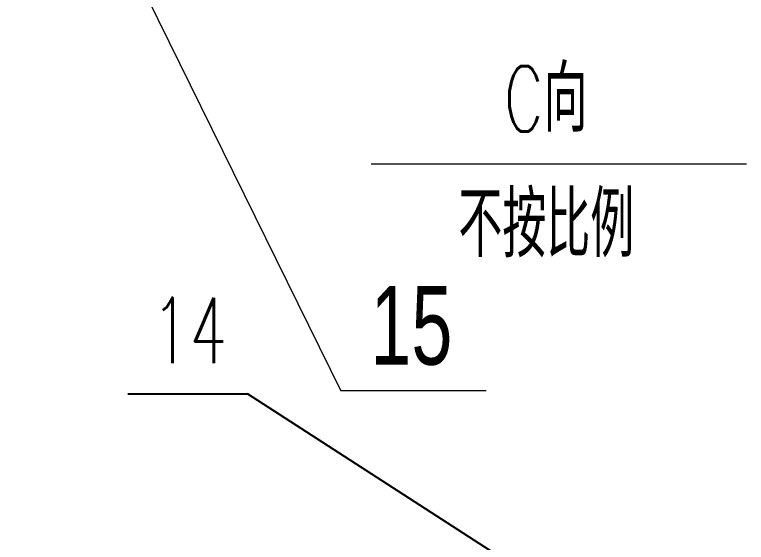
# Model space of a CAD drawing. Header units: millimetres. Extents: x 3265 to 3871, y 967 to 1387.
# Drawn here: x 3543.86 to 3582.9, y 1135.8 to 1163.96 of the extents above; entities that cross this region are included whole.
import ezdxf

# ---------------------------------------------------------------- set-up
doc = ezdxf.new("R2010")
doc.units = ezdxf.units.MM
doc.layers.add('2', color=2, linetype='Continuous', lineweight=18, true_color=0xffff00)
doc.layers.add('LAYER2', color=2, linetype='Continuous', lineweight=25)
doc.styles.add('HZ', font='txt.shx', dxfattribs={"width": 0.67, "bigfont": 'hztxt.shx'})
doc.styles.get("Standard").update_dxf_attribs({"font": 'arial.ttf'})

msp = doc.modelspace()

# ---------------------------------------------------------------- linework, layer by layer
at = {"layer": '2', "ltscale": 0.5}
for p in [(3519.95905, 1227.7787), (3569.02381, 1143.89242)]:
    msp.add_line(p, (3561.26138, 1143.89242), dxfattribs=at)
at = {"layer": '2'}
msp.add_line((3562.89122, 1156.00633), (3582.90148, 1156.00633), dxfattribs=at)
at = {"layer": 'LAYER2', "linetype": 'Continuous', "ltscale": 200}
for p in [(3549.90218, 1143.72042), (3573.79777, 1132.42193)]:
    msp.add_line(p, (3556.2889, 1143.72042), dxfattribs=at)

# ---------------------------------------------------------------- texts
at = {"layer": '2', "style": 'HZ', "width": 0.67}
msp.add_text('不按比例', height=3.5, dxfattribs=at).set_placement((3567.53773, 1151.01429))
at = {"layer": '2', "insert": (3569.96851, 1161.21868), "char_height": 3.5, "width": 9.7987, "attachment_point": 1, "style": 'HZ'}
msp.add_mtext('C向', dxfattribs=at)
at = {"layer": '2', "ltscale": 0.5, "insert": (3562.8436, 1145.22191), "char_height": 4.2, "width": 8.04, "attachment_point": 7}
msp.add_mtext('\\W0.67;15', dxfattribs=at)
at = {"layer": 'LAYER2', "linetype": 'Continuous', "ltscale": 200, "style": 'HZ', "width": 0.67}
msp.add_text('14', height=3.5, dxfattribs=at).set_placement((3551.17283, 1145.35495))

doc.saveas('drawing.dxf')
